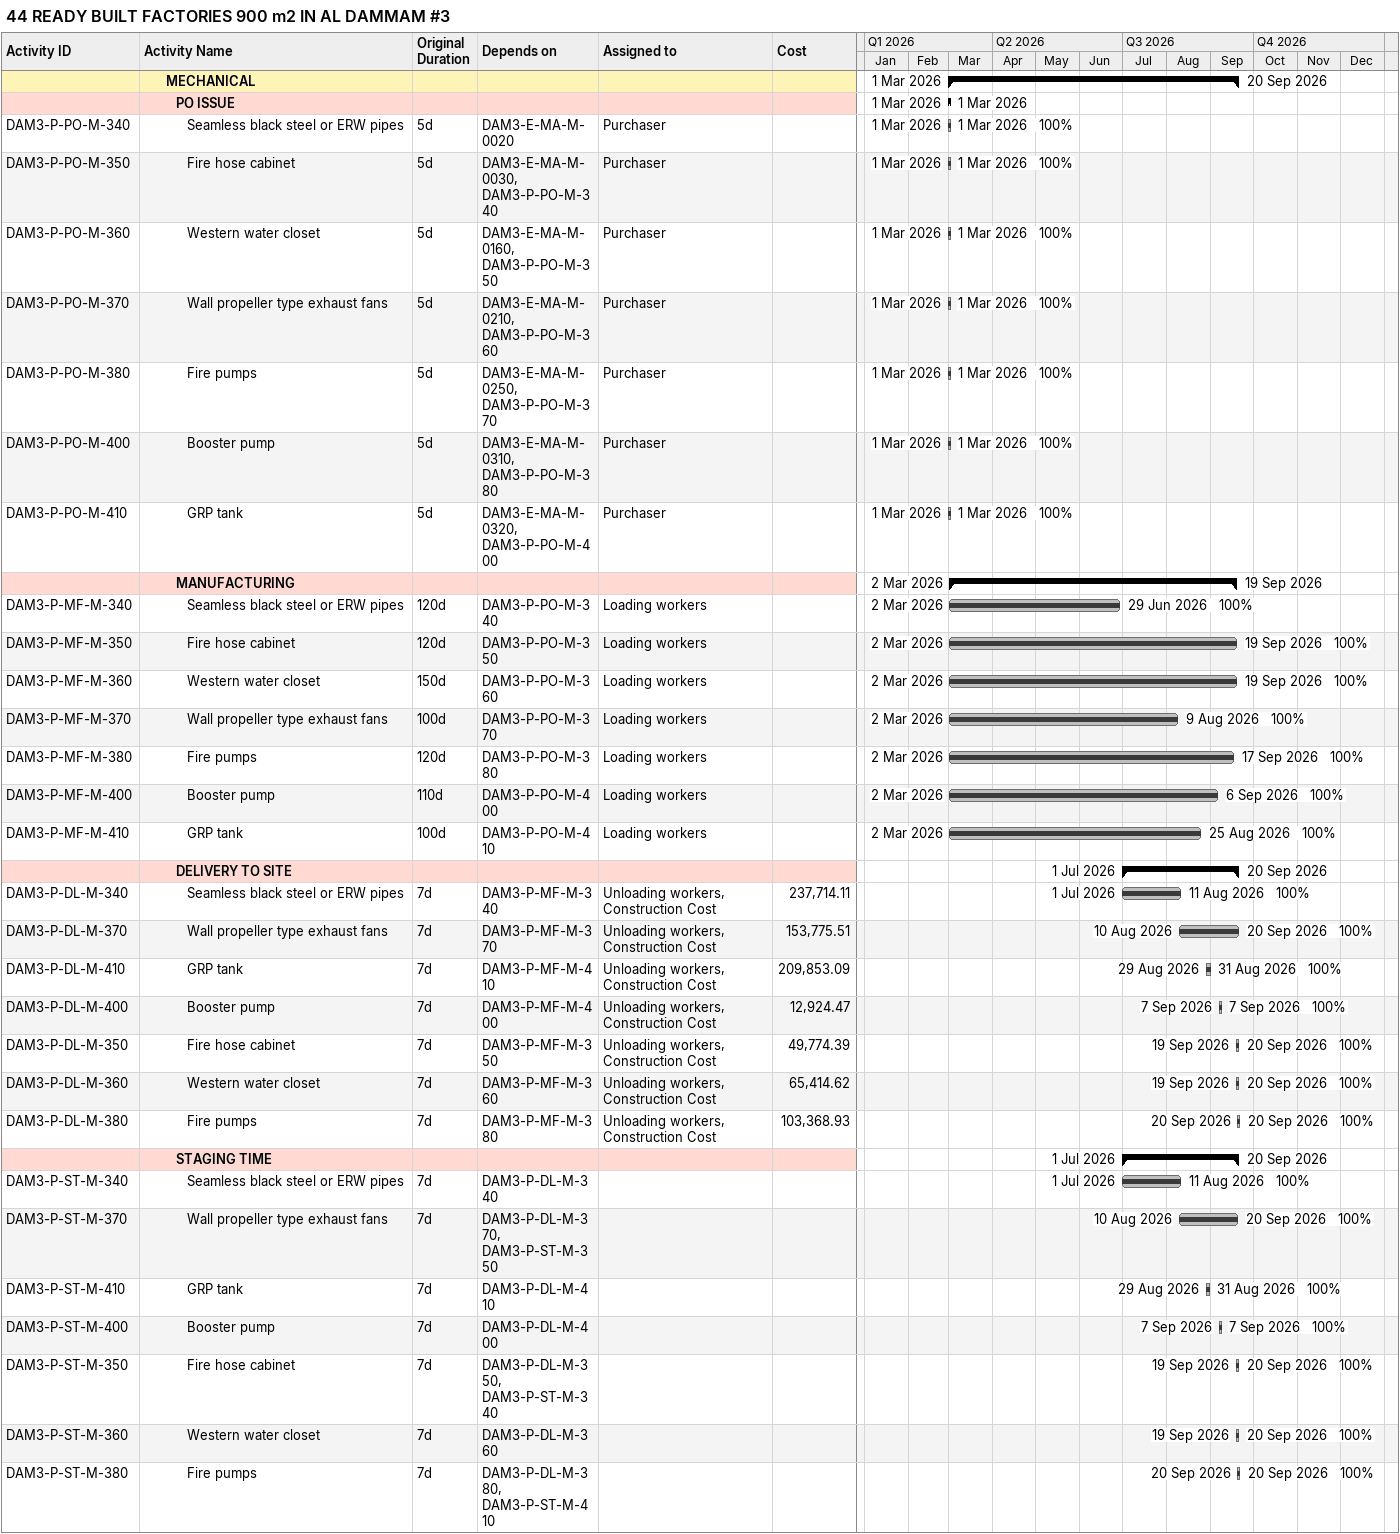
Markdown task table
44 READY BUILT FACTORIES 900 m2 IN AL DAMMAM #3

| ID | Level | Task | Original duration | Start | Finish | Predecessors | Resources | % complete | Cost |
|---|---|---|---|---|---|---|---|---|---|
|  | 3 | **MECHANICAL** |  | 2026-03-01 | 2026-09-20 |  |  |  |  |
|  | 4 | **PO ISSUE** |  | 2026-03-01 | 2026-03-01 |  |  |  |  |
| DAM3-P-PO-M-340 | 5 | Seamless black steel or ERW pipes | 5d | 2026-03-01 | 2026-03-01 | DAM3-E-MA-M-0020 | Purchaser | 100 |  |
| DAM3-P-PO-M-350 | 5 | Fire hose cabinet | 5d | 2026-03-01 | 2026-03-01 | DAM3-E-MA-M-0030, DAM3-P-PO-M-340 | Purchaser | 100 |  |
| DAM3-P-PO-M-360 | 5 | Western water closet | 5d | 2026-03-01 | 2026-03-01 | DAM3-E-MA-M-0160, DAM3-P-PO-M-350 | Purchaser | 100 |  |
| DAM3-P-PO-M-370 | 5 | Wall propeller type exhaust fans | 5d | 2026-03-01 | 2026-03-01 | DAM3-E-MA-M-0210, DAM3-P-PO-M-360 | Purchaser | 100 |  |
| DAM3-P-PO-M-380 | 5 | Fire pumps | 5d | 2026-03-01 | 2026-03-01 | DAM3-E-MA-M-0250, DAM3-P-PO-M-370 | Purchaser | 100 |  |
| DAM3-P-PO-M-400 | 5 | Booster pump | 5d | 2026-03-01 | 2026-03-01 | DAM3-E-MA-M-0310, DAM3-P-PO-M-380 | Purchaser | 100 |  |
| DAM3-P-PO-M-410 | 5 | GRP tank | 5d | 2026-03-01 | 2026-03-01 | DAM3-E-MA-M-0320, DAM3-P-PO-M-400 | Purchaser | 100 |  |
|  | 4 | **MANUFACTURING** |  | 2026-03-02 | 2026-09-19 |  |  |  |  |
| DAM3-P-MF-M-340 | 5 | Seamless black steel or ERW pipes | 120d | 2026-03-02 | 2026-06-29 | DAM3-P-PO-M-340 | Loading workers | 100 |  |
| DAM3-P-MF-M-350 | 5 | Fire hose cabinet | 120d | 2026-03-02 | 2026-09-19 | DAM3-P-PO-M-350 | Loading workers | 100 |  |
| DAM3-P-MF-M-360 | 5 | Western water closet | 150d | 2026-03-02 | 2026-09-19 | DAM3-P-PO-M-360 | Loading workers | 100 |  |
| DAM3-P-MF-M-370 | 5 | Wall propeller type exhaust fans | 100d | 2026-03-02 | 2026-08-09 | DAM3-P-PO-M-370 | Loading workers | 100 |  |
| DAM3-P-MF-M-380 | 5 | Fire pumps | 120d | 2026-03-02 | 2026-09-17 | DAM3-P-PO-M-380 | Loading workers | 100 |  |
| DAM3-P-MF-M-400 | 5 | Booster pump | 110d | 2026-03-02 | 2026-09-06 | DAM3-P-PO-M-400 | Loading workers | 100 |  |
| DAM3-P-MF-M-410 | 5 | GRP tank | 100d | 2026-03-02 | 2026-08-25 | DAM3-P-PO-M-410 | Loading workers | 100 |  |
|  | 4 | **DELIVERY TO SITE** |  | 2026-07-01 | 2026-09-20 |  |  |  |  |
| DAM3-P-DL-M-340 | 5 | Seamless black steel or ERW pipes | 7d | 2026-07-01 | 2026-08-11 | DAM3-P-MF-M-340 | Unloading workers, Construction Cost | 100 | 237714.11 |
| DAM3-P-DL-M-370 | 5 | Wall propeller type exhaust fans | 7d | 2026-08-10 | 2026-09-20 | DAM3-P-MF-M-370 | Unloading workers, Construction Cost | 100 | 153775.51 |
| DAM3-P-DL-M-410 | 5 | GRP tank | 7d | 2026-08-29 | 2026-08-31 | DAM3-P-MF-M-410 | Unloading workers, Construction Cost | 100 | 209853.09 |
| DAM3-P-DL-M-400 | 5 | Booster pump | 7d | 2026-09-07 | 2026-09-07 | DAM3-P-MF-M-400 | Unloading workers, Construction Cost | 100 | 12924.47 |
| DAM3-P-DL-M-350 | 5 | Fire hose cabinet | 7d | 2026-09-19 | 2026-09-20 | DAM3-P-MF-M-350 | Unloading workers, Construction Cost | 100 | 49774.39 |
| DAM3-P-DL-M-360 | 5 | Western water closet | 7d | 2026-09-19 | 2026-09-20 | DAM3-P-MF-M-360 | Unloading workers, Construction Cost | 100 | 65414.62 |
| DAM3-P-DL-M-380 | 5 | Fire pumps | 7d | 2026-09-20 | 2026-09-20 | DAM3-P-MF-M-380 | Unloading workers, Construction Cost | 100 | 103368.93 |
|  | 4 | **STAGING TIME** |  | 2026-07-01 | 2026-09-20 |  |  |  |  |
| DAM3-P-ST-M-340 | 5 | Seamless black steel or ERW pipes | 7d | 2026-07-01 | 2026-08-11 | DAM3-P-DL-M-340 |  | 100 |  |
| DAM3-P-ST-M-370 | 5 | Wall propeller type exhaust fans | 7d | 2026-08-10 | 2026-09-20 | DAM3-P-DL-M-370, DAM3-P-ST-M-350 |  | 100 |  |
| DAM3-P-ST-M-410 | 5 | GRP tank | 7d | 2026-08-29 | 2026-08-31 | DAM3-P-DL-M-410 |  | 100 |  |
| DAM3-P-ST-M-400 | 5 | Booster pump | 7d | 2026-09-07 | 2026-09-07 | DAM3-P-DL-M-400 |  | 100 |  |
| DAM3-P-ST-M-350 | 5 | Fire hose cabinet | 7d | 2026-09-19 | 2026-09-20 | DAM3-P-DL-M-350, DAM3-P-ST-M-340 |  | 100 |  |
| DAM3-P-ST-M-360 | 5 | Western water closet | 7d | 2026-09-19 | 2026-09-20 | DAM3-P-DL-M-360 |  | 100 |  |
| DAM3-P-ST-M-380 | 5 | Fire pumps | 7d | 2026-09-20 | 2026-09-20 | DAM3-P-DL-M-380, DAM3-P-ST-M-410 |  | 100 |  |
